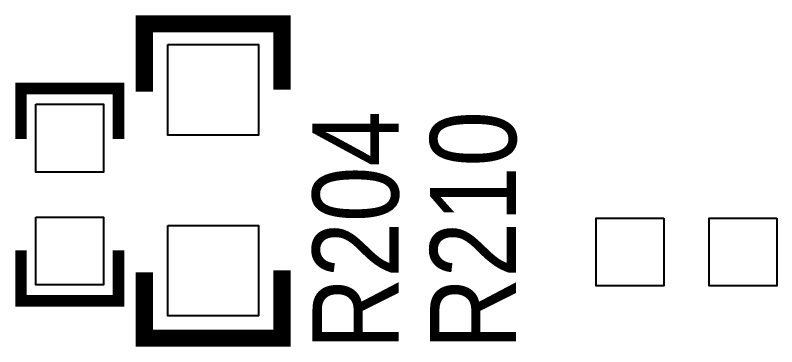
# Model space of a CAD drawing. Extents: x -34 to 106, y -22 to 53.
# Drawn here: x 32.39 to 39.14, y 10.85 to 13.78 of the extents above; entities that cross this region are included whole.
import ezdxf

# ---------------------------------------------------------------- set-up
doc = ezdxf.new("R2010")
doc.units = 0
doc.layers.add('BG_SILKTOP20240221', color=40, linetype='CONTINUOUS')
doc.layers.add('PIN_TOP', color=92, linetype='CONTINUOUS')

msp = doc.modelspace()

# ---------------------------------------------------------------- linework, layer by layer
at = {"layer": 'BG_SILKTOP20240221'}
for points, const_width in [([(34.756598, 13.12037), (34.756598, 13.7033), (33.537398, 13.7033), (33.537398, 13.103098)], 0.1524), ([(33.308798, 12.683998), (33.308798, 13.1318), (32.445198, 13.1318), (32.445198, 12.683998)], 0.1016), ([(32.445198, 11.700002), (32.445198, 11.2522), (33.308798, 11.2522), (33.308798, 11.700002)], 0.1016), ([(33.537398, 11.50493), (33.537398, 10.922), (34.756598, 10.922), (34.756598, 11.522202)], 0.1524)]:
    msp.add_lwpolyline(points, dxfattribs=dict(at, const_width=const_width))
at = {"layer": 'PIN_TOP'}
for points in [[(33.746948, 13.51915), (34.547048, 13.51915), (34.547048, 12.71905), (33.746948, 12.71905)], [(32.577278, 12.991592), (33.176718, 12.991592), (33.176718, 12.392152), (32.577278, 12.392152)], [(32.577278, 11.991848), (33.176718, 11.991848), (33.176718, 11.392408), (32.577278, 11.392408)], [(38.137846, 11.98372), (38.137846, 11.38428), (37.538406, 11.38428), (37.538406, 11.98372)], [(39.13759, 11.98372), (39.13759, 11.38428), (38.53815, 11.38428), (38.53815, 11.98372)], [(33.746948, 11.91895), (34.547048, 11.91895), (34.547048, 11.11885), (33.746948, 11.11885)]]:
    msp.add_lwpolyline(points, close=True, dxfattribs=at)

# ---------------------------------------------------------------- texts
at = {"layer": 'BG_SILKTOP20240221', "width": 0.866667}
for s, p in [('R204', (35.7886, 10.8204)), ('R210', (36.83, 10.8204))]:
    msp.add_text(s, height=0.762, rotation=90, dxfattribs=at).set_placement(p)

doc.saveas('drawing.dxf')
